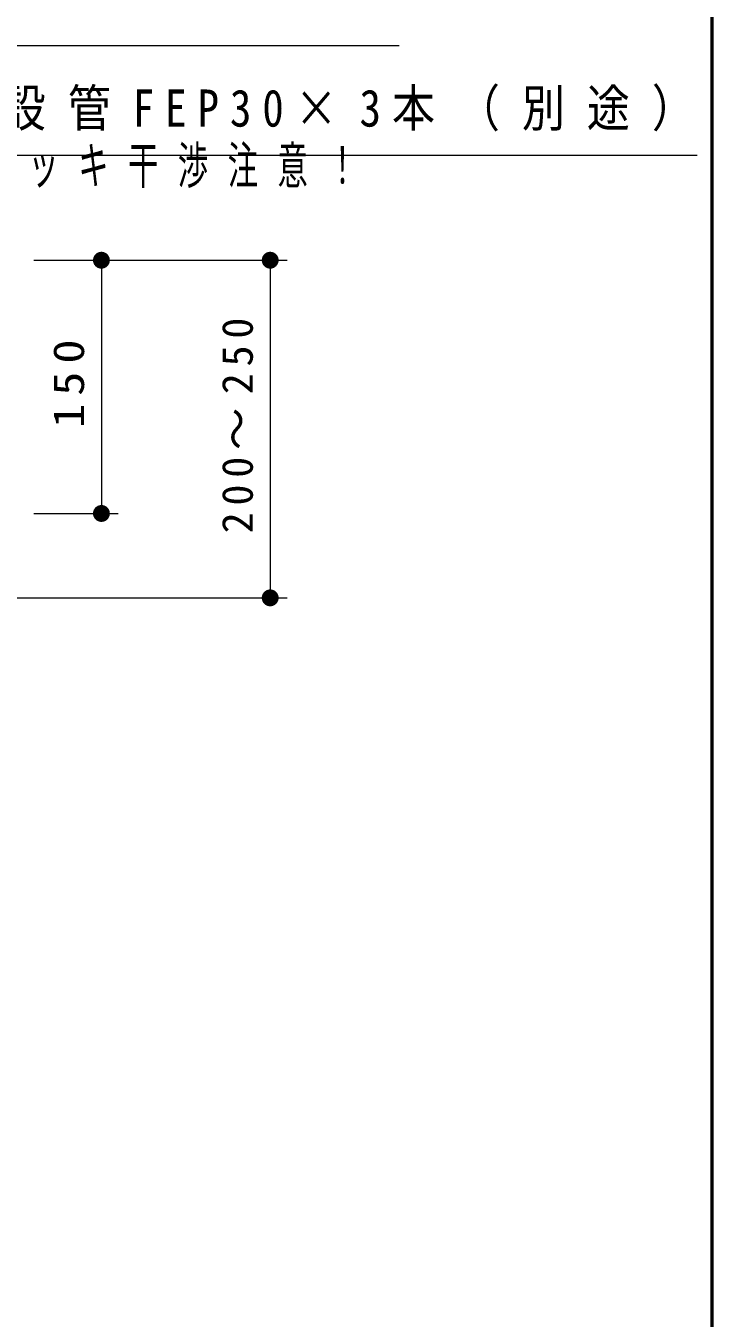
# Model space of a CAD drawing. Units: millimetres on the paper, scale 1:10. Extents: x -385 to 0, y -594 to 267.
# Drawn here: x -40.7 to 0, y -220.5 to -143.9 of the extents above; entities that cross this region are included whole.
import ezdxf

# ---------------------------------------------------------------- set-up
doc = ezdxf.new("R2010")
doc.units = ezdxf.units.MM
doc.layers.add('1_10', color=7, linetype='Continuous', lineweight=25)
doc.layers.add('LY_3', color=7, linetype='Continuous', lineweight=13)
doc.styles.add('ＭＳ ゴシック', font='')
doc.styles.get('ＭＳ ゴシック').set_extended_font_data('MS Gothic')

# ---------------------------------------------------------------- blocks, each defined once
blk = doc.blocks.new('filled_dot')
at = {"color": 0, "linetype": 'Continuous', "lineweight": -2, "const_width": 1.25}
blk.add_lwpolyline([(-0.625, 0, 1), (0.625, 0, 1)], format="xyb", close=True, dxfattribs=at)

msp = doc.modelspace()

# ---------------------------------------------------------------- linework, layer by layer
at = {"layer": '1_10', "lineweight": 13}
for p, q in [((-40.187, -157.784), (-25.187, -157.784)), ((-40.187, -157.784), (-35.187, -157.784)), ((-36.187, -157.784), (-36.187, -172.784)), ((-26.187, -157.784), (-26.187, -177.784)), ((-40.187, -172.784), (-35.187, -172.784)), ((-60.187, -177.784), (-25.187, -177.784))]:
    msp.add_line(p, q, dxfattribs=at)
for points in [[(-80.537, -172.716), (-52.649, -145.064), (-18.543, -145.064)], [(-65.32, -170.784), (-46.417, -151.563), (-0.883, -151.563)]]:
    msp.add_lwpolyline(points, dxfattribs=at)
at = {"layer": 'LY_3', "lineweight": 50}
msp.add_line((0, -297), (0, -30), dxfattribs=at)

# ---------------------------------------------------------------- block references
at = {"layer": '1_10', "lineweight": 13, "xscale": 0.4, "yscale": 0.4}
for p, rotation in [((-36.187, -157.784), 270), ((-26.187, -157.784), 270), ((-36.187, -172.784), 90), ((-26.187, -177.784), 90)]:
    msp.add_blockref('filled_dot', p, dxfattribs=dict(at, rotation=rotation))

# ---------------------------------------------------------------- texts
at = {"layer": '1_10', "char_height": 2.199, "style": 'ＭＳ ゴシック'}
for s, insert, attachment_point in [('\\T1.51;\\W0.85;埋設管FEP30×3本（別途）', (-45.883, -148.913), 4), ('\\T1.64;\\W0.6;※デッキ干渉注意！', (-46.417, -151.063), 1)]:
    msp.add_mtext(s, dxfattribs=dict(at, insert=insert, attachment_point=attachment_point))
at = {"layer": '1_10', "char_height": 1.833, "attachment_point": 8, "rotation": 90, "style": 'ＭＳ ゴシック'}
for s, insert in [('\\T1.32;200～250', (-27.187, -167.374)), ('\\T1.33;\\W1.15;150', (-37.187, -164.863))]:
    msp.add_mtext(s, dxfattribs=dict(at, insert=insert))

doc.saveas('drawing.dxf')
